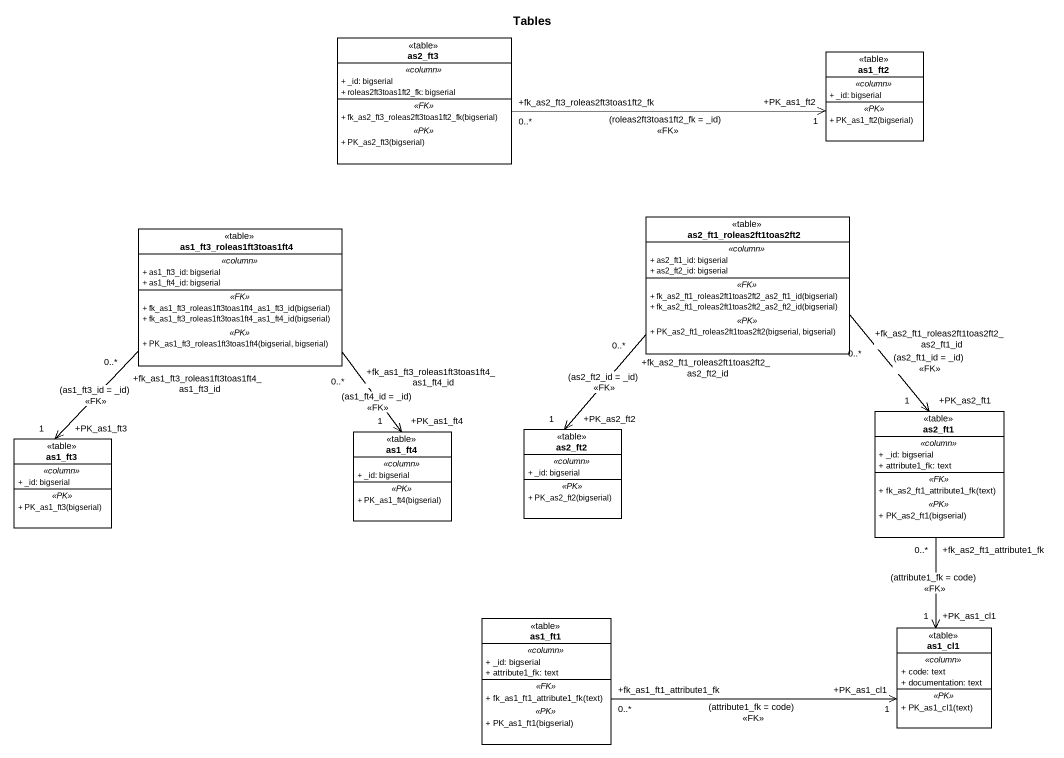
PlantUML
@startuml
title Tables
hide circle
hide empty members
skinparam classAttributeIconSize 0
class as2_ft3 <<table>> {
  .. <<column>> ..
  + _id: bigserial
  + roleas2ft3toas1ft2_fk: bigserial
  .. <<FK>> ..
  + fk_as2_ft3_roleas2ft3toas1ft2_fk(bigserial)
  .. <<PK>> ..
  + PK_as2_ft3(bigserial)
}
class as1_ft2 <<table>> {
  .. <<column>> ..
  + _id: bigserial
  .. <<PK>> ..
  + PK_as1_ft2(bigserial)
}
class as1_ft3_roleas1ft3toas1ft4 <<table>> {
  .. <<column>> ..
  + as1_ft3_id: bigserial
  + as1_ft4_id: bigserial
  .. <<FK>> ..
  + fk_as1_ft3_roleas1ft3toas1ft4_as1_ft3_id(bigserial)
  + fk_as1_ft3_roleas1ft3toas1ft4_as1_ft4_id(bigserial)
  .. <<PK>> ..
  + PK_as1_ft3_roleas1ft3toas1ft4(bigserial, bigserial)
}
class as2_ft1_roleas2ft1toas2ft2 <<table>> {
  .. <<column>> ..
  + as2_ft1_id: bigserial
  + as2_ft2_id: bigserial
  .. <<FK>> ..
  + fk_as2_ft1_roleas2ft1toas2ft2_as2_ft1_id(bigserial)
  + fk_as2_ft1_roleas2ft1toas2ft2_as2_ft2_id(bigserial)
  .. <<PK>> ..
  + PK_as2_ft1_roleas2ft1toas2ft2(bigserial, bigserial)
}
class as1_ft3 <<table>> {
  .. <<column>> ..
  + _id: bigserial
  .. <<PK>> ..
  + PK_as1_ft3(bigserial)
}
class as1_ft4 <<table>> {
  .. <<column>> ..
  + _id: bigserial
  .. <<PK>> ..
  + PK_as1_ft4(bigserial)
}
class as2_ft2 <<table>> {
  .. <<column>> ..
  + _id: bigserial
  .. <<PK>> ..
  + PK_as2_ft2(bigserial)
}
class as2_ft1 <<table>> {
  .. <<column>> ..
  + _id: bigserial
  + attribute1_fk: text
  .. <<FK>> ..
  + fk_as2_ft1_attribute1_fk(text)
  .. <<PK>> ..
  + PK_as2_ft1(bigserial)
}
class as1_ft1 <<table>> {
  .. <<column>> ..
  + _id: bigserial
  + attribute1_fk: text
  .. <<FK>> ..
  + fk_as1_ft1_attribute1_fk(text)
  .. <<PK>> ..
  + PK_as1_ft1(bigserial)
}
class as1_cl1 <<table>> {
  .. <<column>> ..
  + code: text
  + documentation: text
  .. <<PK>> ..
  + PK_as1_cl1(text)
}
as2_ft3 "+fk_as2_ft3_roleas2ft3toas1ft2_fk\n0..*" -right-> "+PK_as1_ft2\n1" as1_ft2 : (roleas2ft3toas1ft2_fk = _id)\n<<FK>>
as1_ft3_roleas1ft3toas1ft4 "+fk_as1_ft3_roleas1ft3toas1ft4_as1_ft3_id\n0..*" --> "+PK_as1_ft3\n1" as1_ft3 : (as1_ft3_id = _id)\n<<FK>>
as1_ft3_roleas1ft3toas1ft4 "+fk_as1_ft3_roleas1ft3toas1ft4_as1_ft4_id\n0..*" --> "+PK_as1_ft4\n1" as1_ft4 : (as1_ft4_id = _id)\n<<FK>>
as2_ft1_roleas2ft1toas2ft2 "+fk_as2_ft1_roleas2ft1toas2ft2_as2_ft2_id\n0..*" --> "+PK_as2_ft2\n1" as2_ft2 : (as2_ft2_id = _id)\n<<FK>>
as2_ft1_roleas2ft1toas2ft2 "+fk_as2_ft1_roleas2ft1toas2ft2_as2_ft1_id\n0..*" --> "+PK_as2_ft1\n1" as2_ft1 : (as2_ft1_id = _id)\n<<FK>>
as2_ft1 "+fk_as2_ft1_attribute1_fk\n0..*" --> "+PK_as1_cl1\n1" as1_cl1 : (attribute1_fk = code)\n<<FK>>
as1_ft1 "+fk_as1_ft1_attribute1_fk\n0..*" -right-> "+PK_as1_cl1\n1" as1_cl1 : (attribute1_fk = code)\n<<FK>>
@enduml
